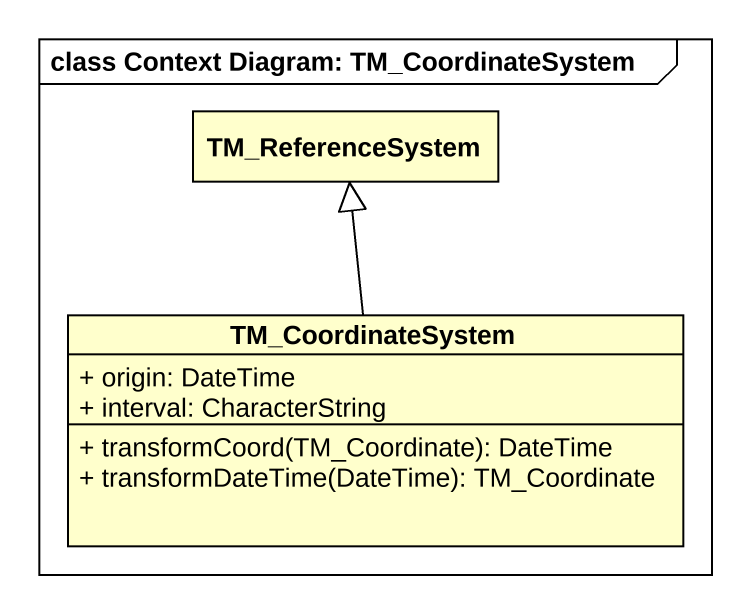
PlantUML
@startuml
mainframe class Context Diagram: TM_CoordinateSystem
hide circle
hide empty members
skinparam classAttributeIconSize 0
class TM_ReferenceSystem
class TM_CoordinateSystem {
  + origin: DateTime
  + interval: CharacterString
  + transformCoord(TM_Coordinate): DateTime
  + transformDateTime(DateTime): TM_Coordinate
}
TM_CoordinateSystem -up-|> TM_ReferenceSystem
@enduml
